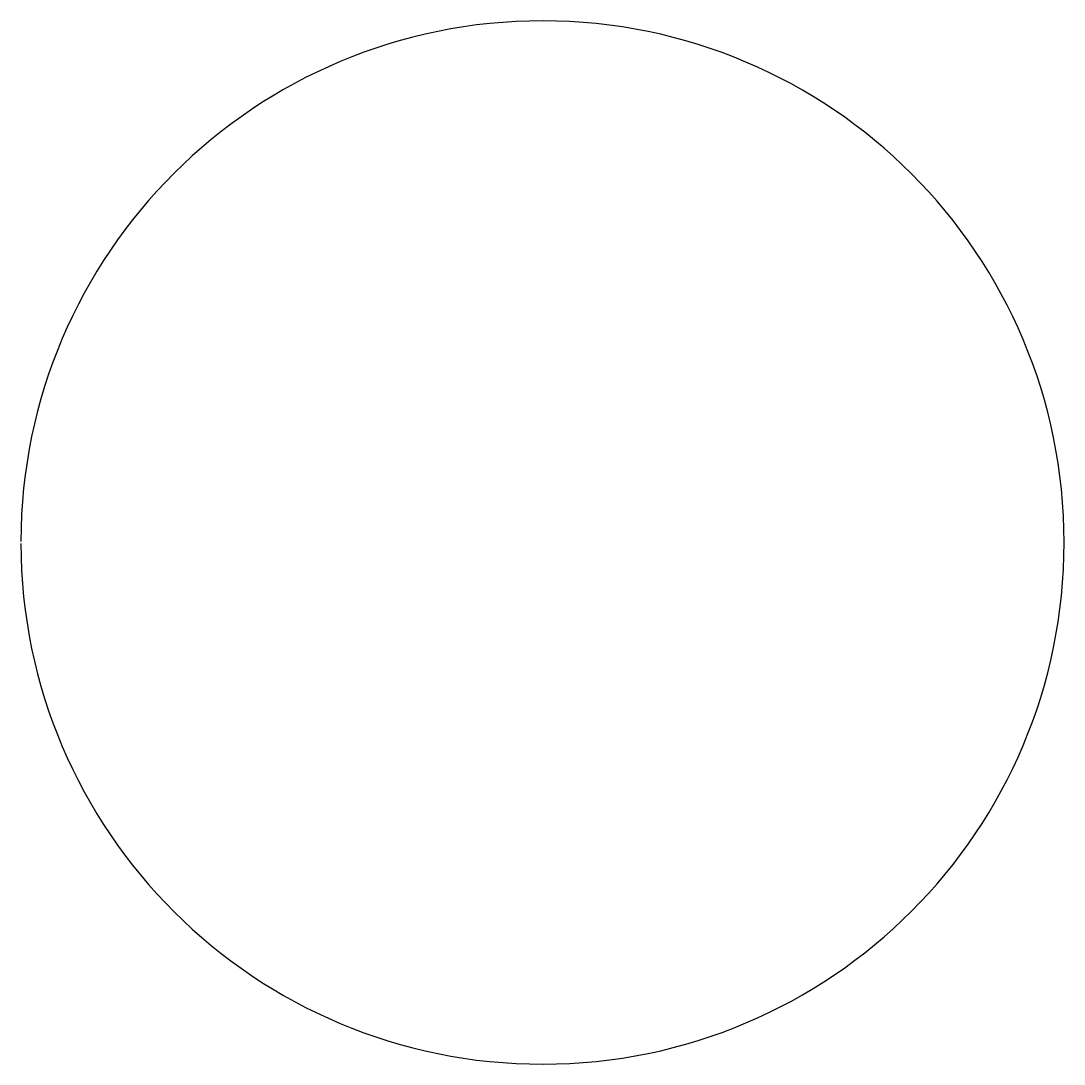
# Model space of a CAD drawing. Header units: metres. Extents: x -50 to 50, y -50 to 50.
import ezdxf

# ---------------------------------------------------------------- set-up
doc = ezdxf.new("R2010")
doc.units = ezdxf.units.M

msp = doc.modelspace()

# ---------------------------------------------------------------- linework, layer by layer
for start, end in [(0, 179.8854), (180.1146, 360)]:
    msp.add_arc((0, 0), 50, start, end)

doc.saveas('drawing.dxf')
